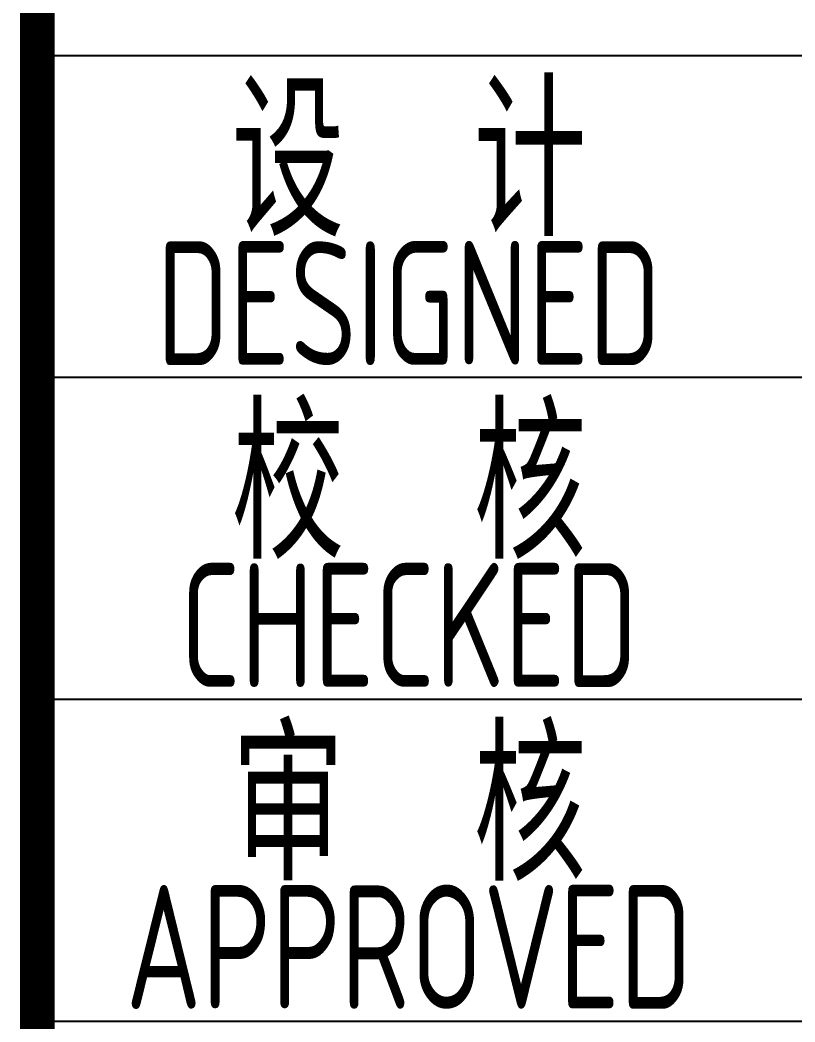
# Model space of a CAD drawing. Extents: x 4414382 to 4540065, y -615151 to -235742.
# Drawn here: x 4513027 to 4514591, y -545346 to -543323 of the extents above; entities that cross this region are included whole.
import ezdxf
from ezdxf.enums import TextEntityAlignment as Align

# ---------------------------------------------------------------- set-up
doc = ezdxf.new("R2010")
doc.units = 0
doc.header["$LTSCALE"] = 1000
doc.header["$MEASUREMENT"] = 0
doc.layers.get('0').update_dxf_attribs({"linetype": 'CONTINUOUS'})
doc.styles.add('AHD', font='sceie.shx', dxfattribs={"width": 0.7, "bigfont": 'sceic.shx'})

msp = doc.modelspace()

# ---------------------------------------------------------------- linework, layer by layer
for p, q in [((4513062.2, -543394.2), (4524062.2, -543394.2)), ((4513062.2, -544044.2), (4518562.2, -544044.2)), ((4513062.2, -544694.2), (4518562.2, -544694.2)), ((4513062.2, -545344.2), (4518562.2, -545344.2))]:
    msp.add_line(p, q)
at = {"const_width": 70}
msp.add_lwpolyline([(4513062.2, -541644.2), (4513062.2, -547644.2)], dxfattribs=at)

# ---------------------------------------------------------------- texts
at = {"style": 'AHD', "width": 0.8}
for s, height, p in [('设  计', 300, (4513812.2, -543594.2)), ('设  计', 300, (4513812.2, -543594.2)), ('DESIGNED', 250, (4513812.2, -543894.2)), ('DESIGNED', 250, (4513812.2, -543894.2)), ('校  核', 300, (4513812.2, -544244.2)), ('校  核', 300, (4513812.2, -544244.2)), ('CHECKED', 250, (4513812.2, -544544.2)), ('CHECKED', 250, (4513812.2, -544544.2)), ('审  核', 300, (4513812.2, -544894.2)), ('审  核', 300, (4513812.2, -544894.2)), ('APPROVED', 250, (4513812.2, -545194.2)), ('APPROVED', 250, (4513812.2, -545194.2))]:
    msp.add_text(s, height=height, dxfattribs=at).set_placement(p, align=Align.MIDDLE)

doc.saveas('drawing.dxf')
